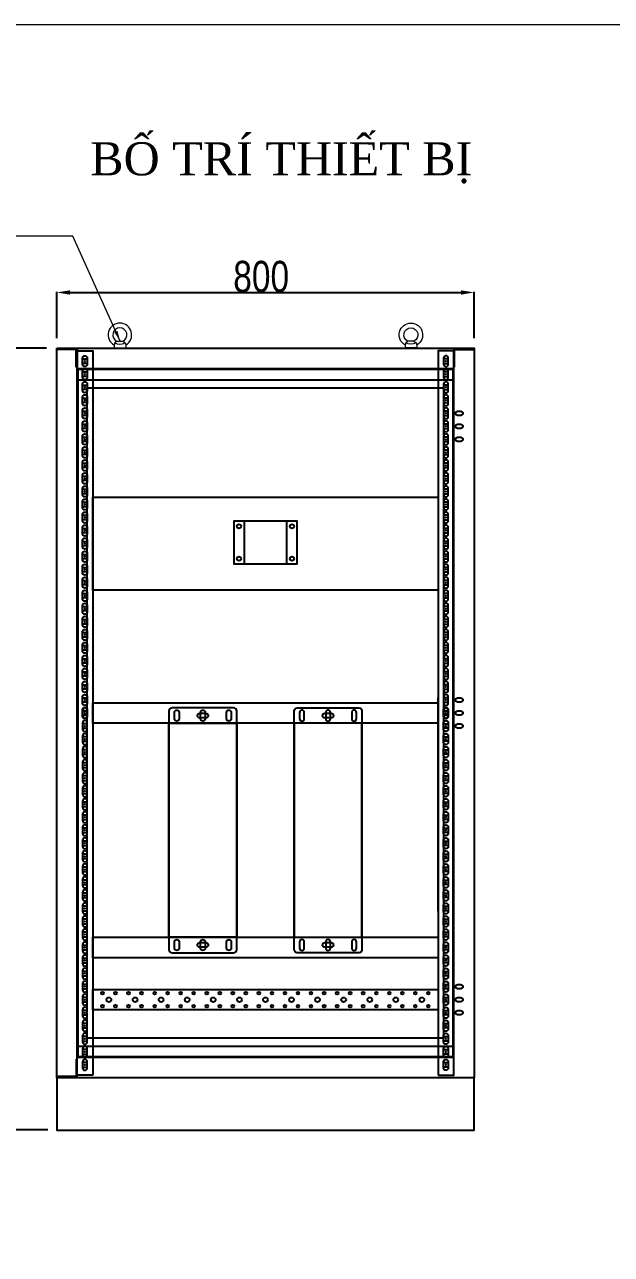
# Model space of a CAD drawing. Header units: inches. Extents: x 21 to 136330, y 8 to 58290.
# Drawn here: x 95343 to 96468, y 17266 to 19625 of the extents above; entities that cross this region are included whole.
import ezdxf
from ezdxf.enums import TextEntityAlignment as Align

# ---------------------------------------------------------------- set-up
doc = ezdxf.new("R2010")
doc.units = ezdxf.units.IN
doc.header["$MEASUREMENT"] = 0
doc.layers.add('0 TĂNG CỨNG', color=7, linetype='Continuous', lineweight=15)
doc.layers.add('ME-DIM', color=8, linetype='Continuous', lineweight=13)
doc.layers.add('1-EMC-ACESS', color=4, linetype='Continuous')
doc.layers.add('@.0.DM. NÉT CHÍNH', color=7, linetype='Continuous')
doc.layers.add('@.DM. KÍCH THƯỚC', color=8, linetype='Continuous', transparency=0.2)
doc.layers.add('@.DM. KÍCH THƯỚC @ 1', color=8, linetype='Continuous', transparency=0.2)
doc.styles.add('ARIAL', font='arial.ttf')
doc.styles.add('roman', font='roman.shx', dxfattribs={"width": 0.8})
doc.styles.add('Tahoma (Input Text)', font='tahoma.ttf')
doc.styles.add('TEXT-ELECTRICAL', font='')
doc.styles.get('TEXT-ELECTRICAL').set_extended_font_data('.VnArial NarrowH')
doc.dimstyles.new('Kích thước Duy Mạnh', dxfattribs={"dimtxt": 30, "dimasz": 25, "dimexe": 1.25, "dimexo": 20, "dimtad": 1, "dimdec": 1, "dimtxsty": 'roman', "dimcen": 2.5, "dimclrd": 8, "dimclre": 8, "dimclrt": 2, "dimadec": 0, "dimazin": 0, "dimtfac": 1, "dimtdec": 1, "dimtix": 1, "dimtmove": 0, "dimatfit": 3, "dimfxl": 1, "dimtfillclr": 1, "dimarcsym": 0})
doc.dimstyles.new('ME DIM 1-20', dxfattribs={"dimscale": 20, "dimtxt": 2, "dimasz": 1, "dimexe": 0.5, "dimexo": 0.5, "dimgap": 0.5, "dimtad": 1, "dimdec": 0, "dimzin": 0, "dimdsep": 46, "dimtxsty": 'TEXT-ELECTRICAL', "dimblk": 'OBLIQUE', "dimcen": 0, "dimdle": 0.5, "dimclrd": 256, "dimclre": 256, "dimclrt": 256, "dimadec": 0, "dimazin": 0, "dimtfac": 1, "dimtdec": 0, "dimtix": 1, "dimtofl": 0, "dimtmove": 0, "dimatfit": 3, "dimfxl": 1, "dimtolj": 1, "dimtzin": 0, "dimlwd": -1, "dimlwe": -1, "dimarcsym": 0})

# ---------------------------------------------------------------- blocks, each defined once
blk = doc.blocks.new('KHUNG KT1')
at = {"color": 7}
blk.add_lwpolyline([(0, 0), (7128, 0), (7128, -5040), (0, -5040)], close=True, dxfattribs=at)
at = {"color": 1, "style": 'Tahoma (Input Text)', "flags": 8}
for tag, p in [('#01', (328.9, -4851.1)), ('#03', (1514.7, -4846.3)), ('#05', (2819, -4851.1)), ('#07', (4424, -4851.1)), ('#09', (5172.9, -4851.1)), ('#02', (189.8, -4995.1)), ('#04', (1755.3, -4995.1)), ('#06', (2727.8, -4995.1)), ('#08', (4382.7, -4995.1)), ('#10', (5172.9, -4995.1))]:
    blk.add_attdef(tag, p, '', height=60, dxfattribs=at)
blk.add_attdef('#11', text='', height=60, dxfattribs=at).set_placement((6996, -4961.6), align=Align.CENTER)
at = {"layer": '0 TĂNG CỨNG', "color": 1, "style": 'ARIAL'}
blk.add_attdef('#12', (852.8, -4987.6), '', height=60, dxfattribs=at)
blk = doc.blocks.new('*D1643')
at = {"layer": '@.DM. KÍCH THƯỚC', "color": 8, "lineweight": -2, "transparency": 16777216}
for p, q in [((95404.3, 19023.5), (95404.3, 19112.7)), ((96204.3, 19023.5), (96204.3, 19112.7))]:
    blk.add_line(p, q, dxfattribs=at)
at = {"layer": '@.DM. KÍCH THƯỚC', "lineweight": -2, "transparency": 16777216}
blk.add_line((95429.3, 19111.5), (96179.3, 19111.5), dxfattribs=at)
at = {"layer": '@.DM. KÍCH THƯỚC', "transparency": 16777216}
for points in [[(95429.3, 19115.6), (95429.3, 19107.3), (95404.3, 19111.5)], [(96179.3, 19115.6), (96179.3, 19107.3), (96204.3, 19111.5)]]:
    blk.add_solid(points, dxfattribs=at)
at = {"layer": 'Defpoints', "color": 0, "transparency": 16777216}
for p in [(96204.3, 19111.5), (95404.3, 19003.5), (96204.3, 19003.5)]:
    blk.add_point(p, dxfattribs=at)
at = {"layer": '@.DM. KÍCH THƯỚC', "color": 2, "transparency": 16777216, "insert": (95742.6, 19172.1), "char_height": 60, "attachment_point": 1, "style": 'roman'}
blk.add_mtext('800', dxfattribs=at)
blk = doc.blocks.new('*D1644')
at = {"layer": '@.DM. KÍCH THƯỚC', "color": 8, "lineweight": -2, "transparency": 16777216}
for p, q in [((95384.3, 19004.7), (95286.9, 19004.7)), ((95386.8, 17504.7), (95286.9, 17504.7))]:
    blk.add_line(p, q, dxfattribs=at)
at = {"layer": '@.DM. KÍCH THƯỚC', "lineweight": -2, "transparency": 16777216}
blk.add_line((95288.1, 18979.7), (95288.1, 17529.7), dxfattribs=at)
at = {"layer": '@.DM. KÍCH THƯỚC', "transparency": 16777216}
for points in [[(95284, 18979.7), (95292.3, 18979.7), (95288.1, 19004.7)], [(95284, 17529.7), (95292.3, 17529.7), (95288.1, 17504.7)]]:
    blk.add_solid(points, dxfattribs=at)
at = {"layer": 'Defpoints', "color": 0, "transparency": 16777216}
for p in [(95404.3, 19004.7), (95288.1, 17504.7), (95406.8, 17504.7)]:
    blk.add_point(p, dxfattribs=at)
at = {"layer": '@.DM. KÍCH THƯỚC', "color": 2, "transparency": 16777216, "insert": (95227.5, 18174.7), "char_height": 60, "attachment_point": 1, "rotation": 90, "style": 'roman'}
blk.add_mtext('1500', dxfattribs=at)
blk = doc.blocks.new('*U1496')
at = {"layer": '@.0.DM. NÉT CHÍNH', "color": 51}
blk.add_lwpolyline([(4.5, 6), (4.5, -6, -1), (-4.5, -6), (-4.5, 6, -1)], format="xyb", close=True, dxfattribs=at)
at = {"layer": '@.0.DM. NÉT CHÍNH', "color": 1}
blk.add_point((0, 0), dxfattribs=at)
blk = doc.blocks.new('*U1497')
at = {"layer": '@.0.DM. NÉT CHÍNH', "color": 0, "linetype": 'ByBlock', "lineweight": -2, "transparency": 16777216}
for p in [(0, 675), (0, 650), (0, 625), (0, 600), (0, 575), (0, 550), (0, 525), (0, 500), (0, 475), (0, 450), (0, 425), (0, 400), (0, 375), (0, 350), (0, 325), (0, 300), (0, 275), (0, 250), (0, 225), (0, 200), (0, 175), (0, 150), (0, 125), (0, 100), (0, 75), (0, 50), (0, 25), (0, 0)]:
    blk.add_blockref('*U1496', p, dxfattribs=at)
blk = doc.blocks.new('*U1515')
at = {"layer": '@.0.DM. NÉT CHÍNH'}
blk.add_lwpolyline([(4.5, 4.25), (4.5, -4.25), (-4.5, -4.25), (-4.5, 4.25)], close=True, dxfattribs=at)
blk = doc.blocks.new('*U1516')
at = {"layer": '@.0.DM. NÉT CHÍNH', "color": 0, "linetype": 'ByBlock', "lineweight": -2, "transparency": 16777216}
for p in [(0, 675), (0, 650), (0, 625), (0, 600), (0, 575), (0, 550), (0, 525), (0, 500), (0, 475), (0, 450), (0, 425), (0, 400), (0, 375), (0, 350), (0, 325), (0, 300), (0, 275), (0, 250), (0, 225), (0, 200), (0, 175), (0, 150), (0, 125), (0, 100), (0, 75), (0, 50), (0, 25), (0, 0)]:
    blk.add_blockref('*U1515', p, dxfattribs=at)
blk = doc.blocks.new('*U1494')
at = {"layer": '@.0.DM. NÉT CHÍNH', "color": 51}
blk.add_lwpolyline([(4.5, 6), (4.5, -6, -1), (-4.5, -6), (-4.5, 6, -1)], format="xyb", close=True, dxfattribs=at)
at = {"layer": '@.0.DM. NÉT CHÍNH', "color": 1}
blk.add_point((0, 0), dxfattribs=at)
blk = doc.blocks.new('*U1495')
at = {"layer": '@.0.DM. NÉT CHÍNH', "color": 0, "linetype": 'ByBlock', "lineweight": -2, "transparency": 16777216}
for p in [(0, 675), (0, 650), (0, 625), (0, 600), (0, 575), (0, 550), (0, 525), (0, 500), (0, 475), (0, 450), (0, 425), (0, 400), (0, 375), (0, 350), (0, 325), (0, 300), (0, 275), (0, 250), (0, 225), (0, 200), (0, 175), (0, 150), (0, 125), (0, 100), (0, 75), (0, 50), (0, 25), (0, 0)]:
    blk.add_blockref('*U1494', p, dxfattribs=at)
blk = doc.blocks.new('*U1517')
at = {"layer": '@.0.DM. NÉT CHÍNH'}
blk.add_lwpolyline([(4.5, 4.25), (4.5, -4.25), (-4.5, -4.25), (-4.5, 4.25)], close=True, dxfattribs=at)
blk = doc.blocks.new('*U1518')
at = {"layer": '@.0.DM. NÉT CHÍNH', "color": 0, "linetype": 'ByBlock', "lineweight": -2, "transparency": 16777216}
for p in [(0, 675), (0, 650), (0, 625), (0, 600), (0, 575), (0, 550), (0, 525), (0, 500), (0, 475), (0, 450), (0, 425), (0, 400), (0, 375), (0, 350), (0, 325), (0, 300), (0, 275), (0, 250), (0, 225), (0, 200), (0, 175), (0, 150), (0, 125), (0, 100), (0, 75), (0, 50), (0, 25), (0, 0)]:
    blk.add_blockref('*U1517', p, dxfattribs=at)
blk = doc.blocks.new('*U1500')
at = {"layer": '@.0.DM. NÉT CHÍNH', "color": 51}
blk.add_lwpolyline([(4.5, 6), (4.5, -6, -1), (-4.5, -6), (-4.5, 6, -1)], format="xyb", close=True, dxfattribs=at)
at = {"layer": '@.0.DM. NÉT CHÍNH', "color": 1}
blk.add_point((0, 0), dxfattribs=at)
blk = doc.blocks.new('*U1506')
at = {"layer": '@.0.DM. NÉT CHÍNH', "color": 0, "linetype": 'ByBlock', "lineweight": -2, "transparency": 16777216}
for p in [(0, 675), (0, 650), (0, 625), (0, 600), (0, 575), (0, 550), (0, 525), (0, 500), (0, 475), (0, 450), (0, 425), (0, 400), (0, 375), (0, 350), (0, 325), (0, 300), (0, 275), (0, 250), (0, 225), (0, 200), (0, 175), (0, 150), (0, 125), (0, 100), (0, 75), (0, 50), (0, 25), (0, 0)]:
    blk.add_blockref('*U1500', p, dxfattribs=at)
blk = doc.blocks.new('*U1498')
at = {"layer": '@.0.DM. NÉT CHÍNH'}
blk.add_lwpolyline([(4.5, 4.25), (4.5, -4.25), (-4.5, -4.25), (-4.5, 4.25)], close=True, dxfattribs=at)
blk = doc.blocks.new('*U1499')
at = {"layer": '@.0.DM. NÉT CHÍNH', "color": 0, "linetype": 'ByBlock', "lineweight": -2, "transparency": 16777216}
for p in [(0, 675), (0, 650), (0, 625), (0, 600), (0, 575), (0, 550), (0, 525), (0, 500), (0, 475), (0, 450), (0, 425), (0, 400), (0, 375), (0, 350), (0, 325), (0, 300), (0, 275), (0, 250), (0, 225), (0, 200), (0, 175), (0, 150), (0, 125), (0, 100), (0, 75), (0, 50), (0, 25), (0, 0)]:
    blk.add_blockref('*U1498', p, dxfattribs=at)
blk = doc.blocks.new('*U1503')
at = {"layer": '@.0.DM. NÉT CHÍNH', "color": 51}
blk.add_lwpolyline([(4.5, 6), (4.5, -6, -1), (-4.5, -6), (-4.5, 6, -1)], format="xyb", close=True, dxfattribs=at)
at = {"layer": '@.0.DM. NÉT CHÍNH', "color": 1}
blk.add_point((0, 0), dxfattribs=at)
blk = doc.blocks.new('*U1507')
at = {"layer": '@.0.DM. NÉT CHÍNH', "color": 0, "linetype": 'ByBlock', "lineweight": -2, "transparency": 16777216}
for p in [(0, 675), (0, 650), (0, 625), (0, 600), (0, 575), (0, 550), (0, 525), (0, 500), (0, 475), (0, 450), (0, 425), (0, 400), (0, 375), (0, 350), (0, 325), (0, 300), (0, 275), (0, 250), (0, 225), (0, 200), (0, 175), (0, 150), (0, 125), (0, 100), (0, 75), (0, 50), (0, 25), (0, 0)]:
    blk.add_blockref('*U1503', p, dxfattribs=at)
blk = doc.blocks.new('*U1501')
at = {"layer": '@.0.DM. NÉT CHÍNH'}
blk.add_lwpolyline([(4.5, 4.25), (4.5, -4.25), (-4.5, -4.25), (-4.5, 4.25)], close=True, dxfattribs=at)
blk = doc.blocks.new('*U1502')
at = {"layer": '@.0.DM. NÉT CHÍNH', "color": 0, "linetype": 'ByBlock', "lineweight": -2, "transparency": 16777216}
for p in [(0, 675), (0, 650), (0, 625), (0, 600), (0, 575), (0, 550), (0, 525), (0, 500), (0, 475), (0, 450), (0, 425), (0, 400), (0, 375), (0, 350), (0, 325), (0, 300), (0, 275), (0, 250), (0, 225), (0, 200), (0, 175), (0, 150), (0, 125), (0, 100), (0, 75), (0, 50), (0, 25), (0, 0)]:
    blk.add_blockref('*U1501', p, dxfattribs=at)
blk = doc.blocks.new('*U1504')
at = {"layer": '@.0.DM. NÉT CHÍNH', "color": 0}
for centre, radius in [((-12.5, 12.5), 2.5), ((0, 0), 4.5), ((12.5, 12.5), 2.5), ((-12.5, -12.5), 2.5), ((12.5, -12.5), 2.5)]:
    blk.add_circle(centre, radius, dxfattribs=at)
blk = doc.blocks.new('*U1505')
at = {"layer": '@.0.DM. NÉT CHÍNH', "color": 0, "linetype": 'ByBlock', "lineweight": -2, "transparency": 16777216}
for p in [(0, 0), (50, 0), (100, 0), (150, 0), (200, 0), (250, 0), (300, 0), (350, 0), (400, 0), (450, 0), (500, 0), (550, 0), (600, 0)]:
    blk.add_blockref('*U1504', p, dxfattribs=at)
blk = doc.blocks.new('_Oblique')
at = {"color": 0, "linetype": 'ByBlock', "lineweight": -2}
blk.add_line((-0.5, -0.5), (0.5, 0.5), dxfattribs=at)
blk = doc.blocks.new('ty')
at = {"lineweight": 5}
for p, q in [((61126, -17155.8), (61124.7, -17160.3)), ((61124.7, -17160.3), (61124.7, -17166.3)), ((61130.1, -17153), (61126, -17155.8)), ((61130.1, -17153), (61141.8, -17153)), ((61141.8, -17153), (61145.8, -17155.8)), ((61145.8, -17155.8), (61147.2, -17160.3)), ((61147.2, -17160.3), (61147.2, -17166.3))]:
    blk.add_line(p, q, dxfattribs=at)
blk.add_line((61124.7, -17166.3), (61147.2, -17166.3))
for radius, start, end in [(22.5, 300, 240), (13.5, 295.6793, 244.3207), (18, 236.633, 303.367)]:
    blk.add_arc((61135.9, -17140.8), radius, start, end, dxfattribs=at)

msp = doc.modelspace()

# ---------------------------------------------------------------- linework, layer by layer
at = {"layer": '@.0.DM. NÉT CHÍNH', "color": 250}
msp.add_line((95461.7832, 18928.3741), (96146.7832, 18928.3741), dxfattribs=at)
at = {"layer": '@.0.DM. NÉT CHÍNH', "color": 0}
for p, q in [((95763.4797, 18672.88), (95763.4797, 18590.88)), ((95845.0867, 18590.88), (95845.0867, 18672.88))]:
    msp.add_line(p, q, dxfattribs=at)
at = {"layer": '@.0.DM. NÉT CHÍNH'}
for p, q in [((96135.1832, 17924.6741), (96135.1832, 18334.6741)), ((95473.0832, 17609.6741), (95446.0832, 17609.6741))]:
    msp.add_line(p, q, dxfattribs=at)
for points in [[(95404.2832, 19004.6741), (96204.2832, 19004.6741), (96204.2832, 17604.6741), (95404.2832, 17604.6741)], [(95444.2832, 17644.6741), (96164.2832, 17644.6741), (96164.2832, 18964.6741), (95444.2832, 18964.6741)], [(96204.2832, 17604.6741), (95404.2832, 17604.6741), (95404.2832, 17504.6741), (96204.2832, 17504.6741)]]:
    msp.add_lwpolyline(points, close=True, dxfattribs=at)
at = {"layer": '@.0.DM. NÉT CHÍNH', "color": 1}
for points in [[(95441.5832, 18968.4741), (95441.5832, 19001.9741), (95405.4832, 19001.9741), (95405.4832, 19003.4741), (95443.0832, 19003.4741), (95443.0832, 18968.4741)], [(96166.9832, 18968.4741), (96166.9832, 19001.9741), (96203.0832, 19001.9741), (96203.0832, 19003.4741), (96165.4832, 19003.4741), (96165.4832, 18968.4741)], [(95441.5832, 17640.8741), (95441.5832, 17607.3741), (95405.4832, 17607.3741), (95405.4832, 17605.8741), (95443.0832, 17605.8741), (95443.0832, 17640.8741)]]:
    msp.add_lwpolyline(points, close=True, dxfattribs=at)
at = {"layer": '@.0.DM. NÉT CHÍNH', "color": 2}
for points in [[(95473.0832, 17609.6741), (95443.0832, 17609.6741), (95443.0832, 18999.6741), (95473.0832, 18999.6741)], [(96135.4832, 17609.6741), (96165.4832, 17609.6741), (96165.4832, 18999.6741), (96135.4832, 18999.6741)]]:
    msp.add_lwpolyline(points, close=True, dxfattribs=at)
at = {"layer": '@.0.DM. NÉT CHÍNH', "color": 6}
for points in [[(96163.7832, 17645.1741), (95444.7832, 17645.1741), (95444.7832, 18964.1741), (96163.7832, 18964.1741)], [(95444.7832, 18944.1741), (96163.7832, 18944.1741), (96163.7832, 17665.1741), (95444.7832, 17665.1741)]]:
    msp.add_lwpolyline(points, close=True, dxfattribs=at)
at = {"layer": '@.0.DM. NÉT CHÍNH', "color": 250}
msp.add_lwpolyline([(95462.5832, 18928.3741), (96145.9832, 18928.3741), (96145.9832, 17680.9741), (95462.5832, 17680.9741)], close=True, dxfattribs=at)
at = {"layer": '@.0.DM. NÉT CHÍNH'}
for points in [[(96178.7832, 18875.6741), (96172.7832, 18875.6741, -1), (96172.7832, 18883.6741), (96178.7832, 18883.6741, -1)], [(96178.7832, 18850.6741), (96172.7832, 18850.6741, -1), (96172.7832, 18858.6741), (96178.7832, 18858.6741, -1)], [(96178.7832, 18825.6741), (96172.7832, 18825.6741, -1), (96172.7832, 18833.6741), (96178.7832, 18833.6741, -1)], [(96178.7832, 18325.6741), (96172.7832, 18325.6741, -1), (96172.7832, 18333.6741), (96178.7832, 18333.6741, -1)], [(96178.7832, 18300.6741), (96172.7832, 18300.6741, -1), (96172.7832, 18308.6741), (96178.7832, 18308.6741, -1)], [(96178.7832, 18275.6741), (96172.7832, 18275.6741, -1), (96172.7832, 18283.6741), (96178.7832, 18283.6741, -1)], [(96178.7832, 17775.6741), (96172.7832, 17775.6741, -1), (96172.7832, 17783.6741), (96178.7832, 17783.6741, -1)], [(96178.7832, 17750.6741), (96172.7832, 17750.6741, -1), (96172.7832, 17758.6741), (96178.7832, 17758.6741, -1)], [(96178.7832, 17725.6741), (96172.7832, 17725.6741, -1), (96172.7832, 17733.6741), (96178.7832, 17733.6741, -1)]]:
    msp.add_lwpolyline(points, format="xyb", close=True, dxfattribs=at)
at = {"layer": '@.0.DM. NÉT CHÍNH', "color": 0}
for points in [[(95473.0832, 18718.9668), (96135.4832, 18718.9668), (96135.4832, 18540.3814), (95473.0832, 18540.3814)], [(95848.0867, 18590.88), (95865.0867, 18590.88), (95865.0867, 18672.88), (95848.0867, 18672.88), (95846.5867, 18672.88), (95843.5867, 18672.88), (95764.9797, 18672.88), (95761.9797, 18672.88), (95760.4797, 18672.88), (95743.4797, 18672.88), (95743.4797, 18590.88), (95760.4797, 18590.88), (95761.9797, 18590.88), (95764.9797, 18590.88), (95843.5867, 18590.88), (95846.5867, 18590.88)], [(95473.0832, 18324.4449), (96135.4832, 18324.4449), (96135.4832, 18284.9034), (95473.0832, 18284.9034)], [(95619.2832, 18284.9034), (95749.2832, 18284.9034), (95749.2832, 17874.4449), (95619.2832, 17874.4449)], [(95989.2832, 18284.9034), (95859.2832, 18284.9034), (95859.2832, 17874.4449), (95989.2832, 17874.4449)], [(95473.0832, 17874.4449), (96135.4832, 17874.4449), (96135.4832, 17834.9034), (95473.0832, 17834.9034)], [(95473.0832, 17774.4481), (96135.4832, 17774.4481), (96135.4832, 17734.9066), (95473.0832, 17734.9066)]]:
    msp.add_lwpolyline(points, close=True, dxfattribs=at)
for points in [[(95625.2832, 18314.6741, 0.414213562), (95619.2832, 18308.6741), (95619.2832, 17850.6741, 0.414213562), (95625.2832, 17844.6741), (95743.2832, 17844.6741, 0.414213562), (95749.2832, 17850.6741), (95749.2832, 18308.6741, 0.414213562), (95743.2832, 18314.6741)], [(95629.7832, 18293.6741), (95629.7832, 18305.6741, -1), (95638.7832, 18305.6741), (95638.7832, 18293.6741, -1)], [(95688.7832, 18305.6741), (95688.7832, 18299.6741), (95688.7832, 18293.6741, -1), (95679.7832, 18293.6741), (95679.7832, 18299.6741), (95679.7832, 18305.6741, -1)], [(95738.7832, 18305.6741), (95738.7832, 18293.6741, -1), (95729.7832, 18293.6741), (95729.7832, 18305.6741, -1)], [(95983.2832, 18314.6741, -0.414213562), (95989.2832, 18308.6741), (95989.2832, 17850.6741, -0.414213562), (95983.2832, 17844.6741), (95865.2832, 17844.6741, -0.414213562), (95859.2832, 17850.6741), (95859.2832, 18308.6741, -0.414213562), (95865.2832, 18314.6741)], [(95869.7832, 18305.6741), (95869.7832, 18293.6741, 1), (95878.7832, 18293.6741), (95878.7832, 18305.6741, 1)], [(95919.7832, 18305.6741), (95919.7832, 18299.6741), (95919.7832, 18293.6741, 1), (95928.7832, 18293.6741), (95928.7832, 18299.6741), (95928.7832, 18305.6741, 1)], [(95978.7832, 18293.6741), (95978.7832, 18305.6741, 1), (95969.7832, 18305.6741), (95969.7832, 18293.6741, 1)], [(95690.2832, 18295.1741), (95684.2832, 18295.1741), (95678.2832, 18295.1741, -1), (95678.2832, 18304.1741), (95684.2832, 18304.1741), (95690.2832, 18304.1741, -1)], [(95918.2832, 18304.1741), (95924.2832, 18304.1741), (95930.2832, 18304.1741, -1), (95930.2832, 18295.1741), (95924.2832, 18295.1741), (95918.2832, 18295.1741, -1)], [(95638.7832, 17865.6741), (95638.7832, 17853.6741, -1), (95629.7832, 17853.6741), (95629.7832, 17865.6741, -1)], [(95690.2832, 17855.1741), (95684.2832, 17855.1741), (95678.2832, 17855.1741, -1), (95678.2832, 17864.1741), (95684.2832, 17864.1741), (95690.2832, 17864.1741, -1)], [(95688.7832, 17865.6741), (95688.7832, 17859.6741), (95688.7832, 17853.6741, -1), (95679.7832, 17853.6741), (95679.7832, 17859.6741), (95679.7832, 17865.6741, -1)], [(95738.7832, 17865.6741), (95738.7832, 17853.6741, -1), (95729.7832, 17853.6741), (95729.7832, 17865.6741, -1)], [(95869.7832, 17865.6741), (95869.7832, 17853.6741, 1), (95878.7832, 17853.6741), (95878.7832, 17865.6741, 1)], [(95930.2832, 17855.1741), (95924.2832, 17855.1741), (95918.2832, 17855.1741, -1), (95918.2832, 17864.1741), (95924.2832, 17864.1741), (95930.2832, 17864.1741, -1)], [(95919.7832, 17865.6741), (95919.7832, 17859.6741), (95919.7832, 17853.6741, 1), (95928.7832, 17853.6741), (95928.7832, 17859.6741), (95928.7832, 17865.6741, 1)], [(95969.7832, 17865.6741), (95969.7832, 17853.6741, 1), (95978.7832, 17853.6741), (95978.7832, 17865.6741, 1)]]:
    msp.add_lwpolyline(points, format="xyb", close=True, dxfattribs=at)
for centre in [(95753.4797, 18662.88), (95855.0867, 18662.88), (95753.4797, 18600.88), (95855.0867, 18600.88)]:
    msp.add_circle(centre, 4, dxfattribs=at)

# ---------------------------------------------------------------- block references
msp.add_blockref('ty', (34389.3891, 36170.9384))
at = {"xscale": -1}
msp.add_blockref('ty', (157219.1773, 36170.9384), dxfattribs=at)
at = {"layer": '0 TĂNG CỨNG', "color": 1, "xscale": 0.8792977987369557, "yscale": 0.8792977987369557, "zscale": 0.8792977987369557}
msp.add_blockref('KHUNG KT1', (92381.6544, 19625.3763), dxfattribs=at)
at = {"layer": '@.0.DM. NÉT CHÍNH', "color": 0}
for name, p in [('*U1497', (95458.0832, 18304.6741)), ('*U1505', (95504.2832, 17754.6774))]:
    msp.add_blockref(name, p, dxfattribs=at)
at = {"layer": '@.0.DM. NÉT CHÍNH'}
msp.add_blockref('*U1516', (95458.0832, 18304.6741), dxfattribs=at)
at = {"layer": '@.0.DM. NÉT CHÍNH', "color": 0, "xscale": -1}
msp.add_blockref('*U1506', (96150.4832, 18304.6741), dxfattribs=at)
at = {"layer": '@.0.DM. NÉT CHÍNH', "xscale": -1}
msp.add_blockref('*U1499', (96150.4832, 18304.6741), dxfattribs=at)
at = {"layer": '@.0.DM. NÉT CHÍNH', "color": 0, "xscale": -1, "rotation": 180}
msp.add_blockref('*U1495', (95458.0832, 18304.6741), dxfattribs=at)
at = {"layer": '@.0.DM. NÉT CHÍNH', "xscale": -1, "rotation": 180}
msp.add_blockref('*U1518', (95458.0832, 18304.6741), dxfattribs=at)
at = {"layer": '@.0.DM. NÉT CHÍNH', "color": 0, "rotation": 180}
msp.add_blockref('*U1507', (96150.4832, 18304.6741), dxfattribs=at)
at = {"layer": '@.0.DM. NÉT CHÍNH', "rotation": 180}
msp.add_blockref('*U1502', (96150.4832, 18304.6741), dxfattribs=at)

# ---------------------------------------------------------------- texts
at = {"layer": '1-EMC-ACESS', "color": 1, "linetype": 'ByBlock', "lineweight": -2, "insert": (95834.6174, 19399.7184), "char_height": 63.504, "width": 972.626469, "attachment_point": 2, "style": 'ARIAL'}
msp.add_mtext('{\\fTimes New Roman|b0|i0|c0|p18;\\C7;BỐ TRÍ THIẾT BỊ}', dxfattribs=at)

# ---------------------------------------------------------------- dimensions: what is measured, and where the dimension line sits
at = {"layer": '@.DM. KÍCH THƯỚC @ 1'}
dim = msp.add_linear_dim(base=(96204.2832, 19111.4586), p1=(95404.2832, 19003.4741), p2=(96204.2832, 19003.4741), dimstyle='Kích thước Duy Mạnh', override={"dimscale": 1, "dimtxt": 60, "dimclrd": 256, "dimtix": 1, "dimtofl": 0, "dimtmove": 0, "dimatfit": 1}, dxfattribs=at)
dim.commit()
dim.dimension.update_dxf_attribs({"geometry": '*D1643', "text_midpoint": (95804.2832, 19111.4586), "dimtype": 128})
dim = msp.add_linear_dim(base=(95288.1431, 17504.6741), p1=(95404.2832, 19004.6741), p2=(95406.7539, 17504.6741), angle=270, dimstyle='Kích thước Duy Mạnh', override={"dimscale": 1, "dimtxt": 60, "dimclrd": 256, "dimtix": 1, "dimtofl": 0, "dimtmove": 0, "dimatfit": 1}, dxfattribs=at)
dim.commit()
dim.dimension.update_dxf_attribs({"geometry": '*D1644', "text_midpoint": (95288.1431, 18254.6741), "dimtype": 128})

# ---------------------------------------------------------------- leaders
at = {"layer": 'ME-DIM'}
msp.add_leader([(95525.8334, 19017.994), (95435.0902, 19219.2202), (94931.7127, 19219.2202)], dimstyle='ME DIM 1-20', dxfattribs=at)

doc.saveas('drawing.dxf')
